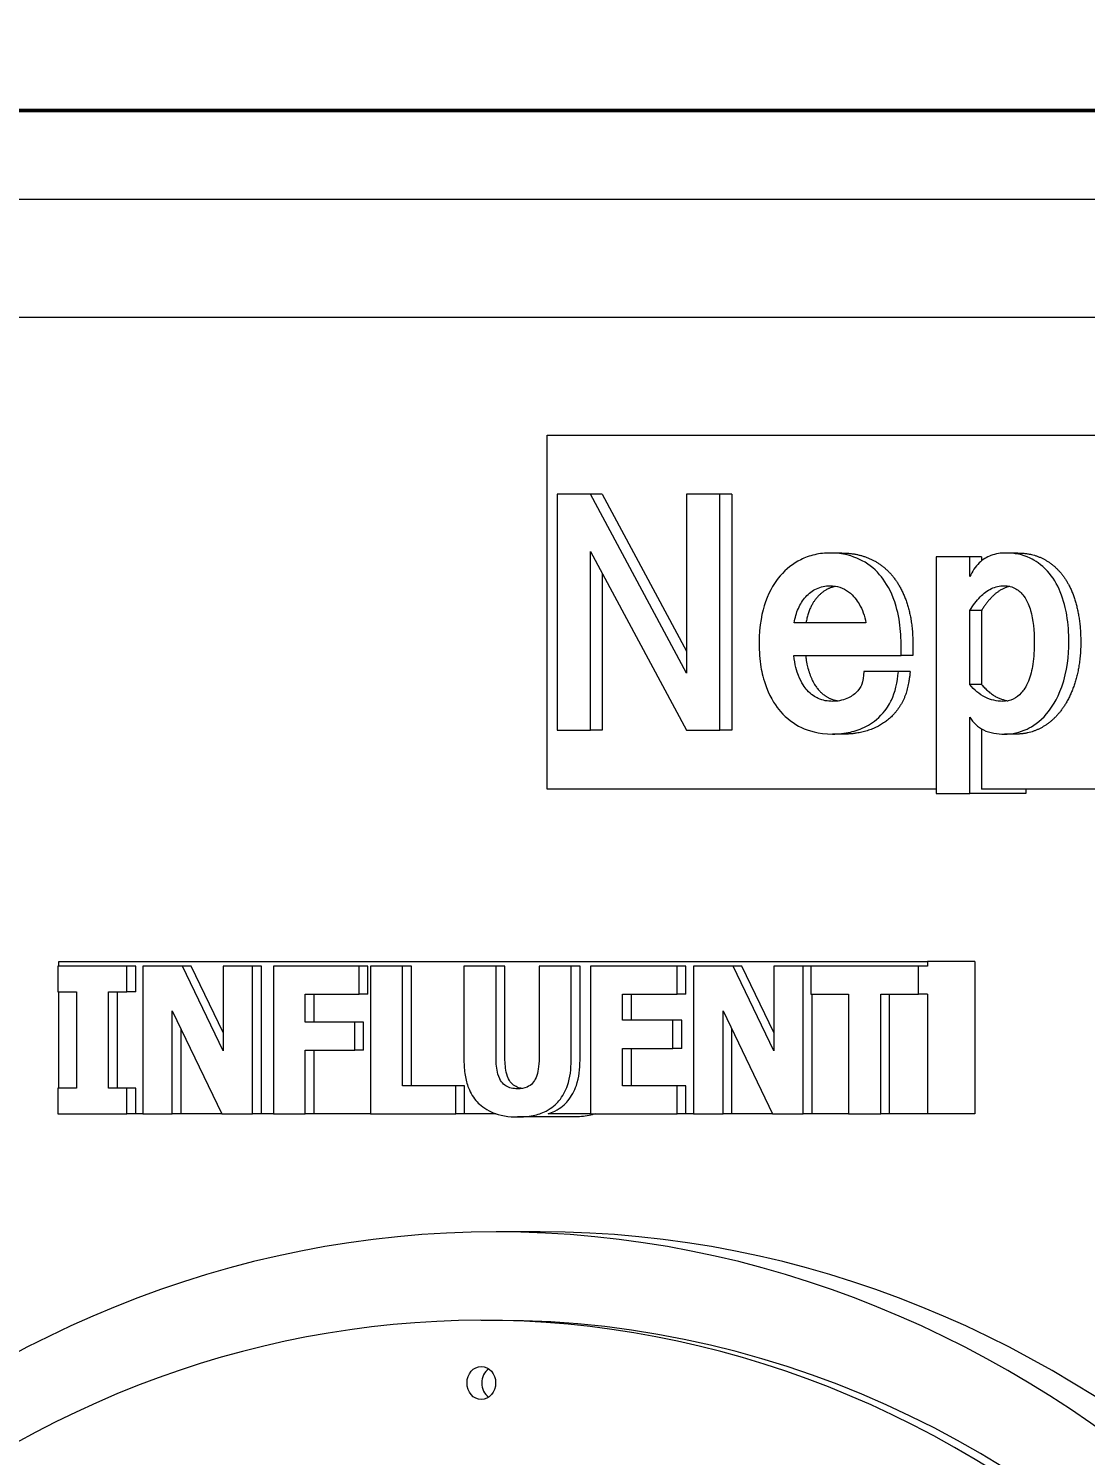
# Model space of a CAD drawing. Header units: inches. Extents: x 17 to 469, y 7 to 301.
# Drawn here: x 344.178 to 346.417, y 105.161 to 108.183 of the extents above; entities that cross this region are included whole.
import ezdxf

# ---------------------------------------------------------------- set-up
doc = ezdxf.new("R2010")
doc.units = ezdxf.units.IN
doc.header["$LTSCALE"] = 14
doc.header["$MEASUREMENT"] = 0
doc.layers.add('Dimension (ANSI)', color=7, linetype='Continuous', lineweight=25)
doc.layers.add('Visible (ANSI)', color=7, linetype='Continuous', lineweight=50)
doc.styles.add('MEMCOR Medium', font='arial.ttf')
doc.dimstyles.new('Default (ANSI)', dxfattribs={"dimscale": 14, "dimtxt": 0.15, "dimasz": 0.098425, "dimexe": 0.125, "dimexo": 0.0625, "dimgap": 0.031496, "dimtad": 0, "dimtih": 1, "dimtoh": 1, "dimdec": 4, "dimrnd": 1e-08, "dimzin": 3, "dimdsep": 46, "dimlunit": 5, "dimtxsty": 'MEMCOR Medium', "dimcen": 0.09, "dimdle": 0.393701, "dimclrd": 256, "dimclre": 256, "dimclrt": 256, "dimadec": 0, "dimazin": 1, "dimtfac": 0.8, "dimtofl": 0, "dimtmove": 0, "dimatfit": 3, "dimfxl": 1, "dimfrac": 1, "dimtolj": 1, "dimtzin": 4, "dimlwd": -1, "dimlwe": -1, "dimarcsym": 0})

# ---------------------------------------------------------------- blocks, each defined once
blk = doc.blocks.new('*D28')
at = {"layer": 'Defpoints', "color": 0, "transparency": 16777216}
for p in [(297.3571, 132.0242), (359.3973, 132.0242), (339.7377, 39.5092)]:
    blk.add_point(p, dxfattribs=at)
at = {"layer": 'Dimension (ANSI)', "transparency": 16777216}
for p, q in [((358.5223, 132.0242), (295.6071, 132.0242)), ((297.3571, 130.6463), (297.3571, 97.371)), ((297.3571, 40.8872), (297.3571, 83.0532)), ((338.8627, 39.5092), (295.6071, 39.5092))]:
    blk.add_line(p, q, dxfattribs=at)
for points in [[(297.1274, 130.6463), (297.5867, 130.6463), (297.3571, 132.0242)], [(297.1274, 40.8872), (297.5867, 40.8872), (297.3571, 39.5092)]]:
    blk.add_solid(points, dxfattribs=at)
at = {"layer": 'Dimension (ANSI)', "transparency": 16777216, "char_height": 2.1, "attachment_point": 5, "style": 'MEMCOR Medium'}
for s, insert in [('\\A1; \\fArial|b0|i0;92{\\H0.8x;\\S1#2;} in', (297.3571, 92.3578)), ('\\A1;[2349.9 mm]{\\P\\fArial|b0|i0;SHIPPING HEIGHT\\P\\fArial|b0|i0;REF.}', (297.3571, 85.1989))]:
    blk.add_mtext(s, dxfattribs=dict(at, insert=insert))

msp = doc.modelspace()

# ---------------------------------------------------------------- linework, layer by layer
at = {"layer": 'Visible (ANSI)'}
msp.add_line((353.766882, 108.009211), (342.681757, 108.009211), dxfattribs=at)
at = {"layer": 'Visible (ANSI)', "linetype": 'Continuous', "lineweight": 18}
for p, q in [((342.191273, 107.821711), (353.882616, 107.821711)), ((342.921982, 107.571676), (353.151907, 107.571676)), ((345.276489, 107.321676), (350.797401, 107.321676)), ((345.276489, 106.571676), (345.276489, 107.321676)), ((345.297946, 107.196676), (345.297946, 106.696676)), ((345.368069, 107.196676), (345.297946, 107.196676)), ((345.393069, 107.196676), (345.368069, 107.196676)), ((345.571866, 106.817628), (345.368069, 107.196676)), ((345.393069, 107.196676), (345.571866, 106.864126)), ((345.642428, 107.196676), (345.571866, 107.196676)), ((345.571866, 107.196676), (345.571866, 106.817628)), ((345.667428, 107.196676), (345.642428, 107.196676)), ((345.642428, 106.696676), (345.642428, 107.196676)), ((345.667428, 107.196676), (345.667428, 106.696676)), ((345.368069, 107.075219), (345.571866, 106.696676)), ((345.368069, 106.696676), (345.368069, 107.075219)), ((345.900839, 107.072182), (345.875839, 107.072182)), ((346.171924, 107.064085), (346.100486, 107.064085)), ((346.100486, 107.064085), (346.100486, 106.563073)), ((346.171924, 107.022081), (346.171924, 107.064085)), ((346.196924, 107.064085), (346.171924, 107.064085)), ((346.196924, 107.064085), (346.196924, 107.055624)), ((346.273622, 107.072182), (346.248622, 107.072182)), ((345.393069, 107.028783), (345.393069, 106.696676)), ((346.171924, 106.793336), (346.171924, 106.950725)), ((346.196924, 106.950725), (346.171924, 106.950725)), ((346.196924, 106.950725), (346.196924, 106.793336)), ((345.951661, 106.924409), (345.800018, 106.924409)), ((345.799142, 106.855077), (346.026167, 106.855077)), ((346.026167, 106.855077), (346.026167, 106.879875)), ((346.051167, 106.855077), (346.026167, 106.855077)), ((346.051167, 106.879875), (346.051167, 106.855077)), ((346.020469, 106.82117), (345.947278, 106.82117)), ((346.045469, 106.82117), (346.020469, 106.82117)), ((346.196924, 106.793336), (346.171924, 106.793336)), ((346.171924, 106.563073), (346.171924, 106.72451)), ((345.297946, 106.696676), (345.368069, 106.696676)), ((345.393069, 106.696676), (345.368069, 106.696676)), ((345.571866, 106.696676), (345.642428, 106.696676)), ((345.667428, 106.696676), (345.642428, 106.696676)), ((345.906099, 106.688579), (345.881099, 106.688579)), ((346.196924, 106.699336), (346.196924, 106.571676)), ((346.270116, 106.688579), (346.245116, 106.688579)), ((346.100486, 106.571676), (345.276489, 106.571676)), ((346.100486, 106.563073), (346.171924, 106.563073)), ((346.290674, 106.563073), (346.171924, 106.563073)), ((350.797401, 106.571676), (346.196924, 106.571676)), ((346.290674, 106.571676), (346.290674, 106.563073)), ((344.386105, 106.197176), (344.240248, 106.197176)), ((344.240248, 106.197176), (344.240248, 106.142642)), ((344.241864, 106.206676), (346.082168, 106.206676)), ((344.241864, 106.197176), (344.241864, 106.206676)), ((344.404855, 106.197176), (344.386105, 106.197176)), ((344.386105, 106.142642), (344.386105, 106.197176)), ((344.404855, 106.142642), (344.404855, 106.197176)), ((344.503745, 106.197176), (344.420272, 106.197176)), ((344.420272, 106.197176), (344.420272, 105.884176)), ((344.522495, 106.197176), (344.503745, 106.197176)), ((344.590293, 106.017848), (344.503745, 106.197176)), ((344.590293, 106.056698), (344.522495, 106.197176)), ((344.652458, 106.197176), (344.590293, 106.197176)), ((344.590293, 106.197176), (344.590293, 106.017848)), ((344.671208, 106.197176), (344.652458, 106.197176)), ((344.652458, 105.884176), (344.652458, 106.197176)), ((344.671208, 105.884176), (344.671208, 106.197176)), ((344.877952, 106.197176), (344.69651, 106.197176)), ((344.69651, 106.197176), (344.69651, 105.884176)), ((344.896702, 106.197176), (344.877952, 106.197176)), ((344.877952, 106.137569), (344.877952, 106.197176)), ((344.896702, 106.137569), (344.896702, 106.197176)), ((344.970111, 106.197176), (344.902015, 106.197176)), ((344.902015, 106.197176), (344.902015, 105.884176)), ((344.988861, 106.197176), (344.970111, 106.197176)), ((344.970111, 105.943783), (344.970111, 106.197176)), ((344.988861, 105.943783), (344.988861, 106.197176)), ((345.168367, 106.197176), (345.100271, 106.197176)), ((345.100271, 106.197176), (345.100271, 105.997303)), ((345.187117, 106.197176), (345.168367, 106.197176)), ((345.168367, 106.001868), (345.168367, 106.197176)), ((345.187117, 106.001868), (345.187117, 106.197176)), ((345.327405, 106.197176), (345.259309, 106.197176)), ((345.259309, 106.197176), (345.259309, 106.001868)), ((345.346155, 106.197176), (345.327405, 106.197176)), ((345.327405, 105.997556), (345.327405, 106.197176)), ((345.346155, 105.997556), (345.346155, 106.197176)), ((345.551801, 106.197176), (345.368601, 106.197176)), ((345.368601, 106.197176), (345.368601, 105.884176)), ((345.570551, 106.197176), (345.551801, 106.197176)), ((345.551801, 106.137569), (345.551801, 106.197176)), ((345.570551, 106.137569), (345.570551, 106.197176)), ((345.670319, 106.197176), (345.586847, 106.197176)), ((345.586847, 106.197176), (345.586847, 105.884176)), ((345.689069, 106.197176), (345.670319, 106.197176)), ((345.756867, 106.017848), (345.670319, 106.197176)), ((345.756867, 106.056698), (345.689069, 106.197176)), ((345.819032, 106.197176), (345.756867, 106.197176)), ((345.756867, 106.197176), (345.756867, 106.017848)), ((345.834967, 106.197176), (345.819032, 106.197176)), ((345.819032, 105.884176), (345.819032, 106.197176)), ((346.063418, 106.197176), (345.834967, 106.197176)), ((345.834967, 106.197176), (345.834967, 106.137569)), ((346.082168, 106.197176), (346.063418, 106.197176)), ((346.063418, 106.137569), (346.063418, 106.197176)), ((346.082168, 106.206676), (346.082168, 106.197176)), ((346.182168, 106.206676), (346.082168, 106.206676)), ((346.182168, 106.206676), (346.182168, 105.884176)), ((344.240248, 106.142642), (344.279129, 106.142642)), ((344.241864, 105.93871), (344.241864, 106.142642)), ((344.279129, 106.142642), (344.279129, 105.93871)), ((344.347225, 106.142642), (344.386105, 106.142642)), ((344.347225, 105.93871), (344.347225, 106.142642)), ((344.365975, 105.93871), (344.365975, 106.142642)), ((344.404855, 106.142642), (344.386105, 106.142642)), ((344.764166, 106.137569), (344.877952, 106.137569)), ((344.764166, 106.07847), (344.764166, 106.137569)), ((344.782916, 106.07847), (344.782916, 106.137569)), ((344.896702, 106.137569), (344.877952, 106.137569)), ((345.436258, 106.082528), (345.436258, 106.137569)), ((345.436258, 106.137569), (345.551801, 106.137569)), ((345.455008, 106.082528), (345.455008, 106.137569)), ((345.570551, 106.137569), (345.551801, 106.137569)), ((345.834967, 106.137569), (345.915145, 106.137569)), ((345.837782, 105.884176), (345.837782, 106.137569)), ((345.915145, 106.137569), (345.915145, 105.884176)), ((345.983241, 106.137569), (346.063418, 106.137569)), ((345.983241, 105.884176), (345.983241, 106.137569)), ((346.001991, 105.884176), (346.001991, 106.137569)), ((346.082168, 106.137569), (346.063418, 106.137569)), ((346.082168, 106.137569), (346.082168, 105.884176)), ((344.482437, 106.102312), (344.586998, 105.884176)), ((344.482437, 105.884176), (344.482437, 106.102312)), ((345.649012, 105.884176), (345.649012, 106.102312)), ((345.649012, 106.102312), (345.753572, 105.884176)), ((344.868946, 106.07847), (344.764166, 106.07847)), ((344.868946, 106.018863), (344.868946, 106.07847)), ((344.887696, 106.07847), (344.868946, 106.07847)), ((344.887696, 106.018863), (344.887696, 106.07847)), ((345.542795, 106.082528), (345.436258, 106.082528)), ((345.561545, 106.082528), (345.542795, 106.082528)), ((345.542795, 106.022921), (345.542795, 106.082528)), ((345.561545, 106.022921), (345.561545, 106.082528)), ((344.501187, 105.884176), (344.501187, 106.063196)), ((345.667762, 105.884176), (345.667762, 106.063196)), ((344.764166, 105.884176), (344.764166, 106.018863)), ((344.764166, 106.018863), (344.868946, 106.018863)), ((344.782916, 105.884176), (344.782916, 106.018863)), ((344.887696, 106.018863), (344.868946, 106.018863)), ((345.436258, 106.022921), (345.542795, 106.022921)), ((345.436258, 105.943783), (345.436258, 106.022921)), ((345.455008, 105.943783), (345.455008, 106.022921)), ((345.561545, 106.022921), (345.542795, 106.022921)), ((344.240248, 105.93871), (344.240248, 105.884176)), ((344.279129, 105.93871), (344.240248, 105.93871)), ((344.386105, 105.93871), (344.347225, 105.93871)), ((344.386105, 105.884176), (344.386105, 105.93871)), ((344.404855, 105.93871), (344.386105, 105.93871)), ((344.404855, 105.884176), (344.404855, 105.93871)), ((345.082799, 105.943783), (344.970111, 105.943783)), ((345.101549, 105.943783), (345.082799, 105.943783)), ((345.082799, 105.884176), (345.082799, 105.943783)), ((345.101549, 105.884176), (345.101549, 105.943783)), ((345.551801, 105.943783), (345.436258, 105.943783)), ((345.570551, 105.943783), (345.551801, 105.943783)), ((345.551801, 105.884176), (345.551801, 105.943783)), ((345.570551, 105.884176), (345.570551, 105.943783)), ((344.240248, 105.884176), (344.386105, 105.884176)), ((344.404855, 105.884176), (344.386105, 105.884176)), ((344.420272, 105.884176), (344.404855, 105.884176)), ((344.420272, 105.884176), (344.482437, 105.884176)), ((344.501187, 105.884176), (344.482437, 105.884176)), ((344.586998, 105.884176), (344.501187, 105.884176)), ((344.586998, 105.884176), (344.652458, 105.884176)), ((344.671208, 105.884176), (344.652458, 105.884176)), ((344.69651, 105.884176), (344.671208, 105.884176)), ((344.69651, 105.884176), (344.764166, 105.884176)), ((344.782916, 105.884176), (344.764166, 105.884176)), ((344.902015, 105.884176), (344.782916, 105.884176)), ((344.902015, 105.884176), (345.082799, 105.884176)), ((345.101549, 105.884176), (345.082799, 105.884176)), ((345.168392, 105.884176), (345.101549, 105.884176)), ((345.368601, 105.884176), (345.278551, 105.884176)), ((345.368601, 105.884176), (345.551801, 105.884176)), ((345.570551, 105.884176), (345.551801, 105.884176)), ((345.586847, 105.884176), (345.570551, 105.884176)), ((345.586847, 105.884176), (345.649012, 105.884176)), ((345.667762, 105.884176), (345.649012, 105.884176)), ((345.753572, 105.884176), (345.667762, 105.884176)), ((345.753572, 105.884176), (345.819032, 105.884176)), ((345.837782, 105.884176), (345.819032, 105.884176)), ((345.915145, 105.884176), (345.837782, 105.884176)), ((345.915145, 105.884176), (345.983241, 105.884176)), ((346.001991, 105.884176), (345.983241, 105.884176)), ((346.082168, 105.884176), (346.001991, 105.884176)), ((346.088418, 105.884176), (346.082168, 105.884176)), ((346.182168, 105.884176), (346.088418, 105.884176)), ((345.332588, 105.877582), (345.213838, 105.877582)), ((345.262016, 105.634176), (345.168266, 105.634176)), ((345.168266, 105.446676), (345.137016, 105.446676))]:
    msp.add_line(p, q, dxfattribs=at)
for centre, major_axis, start_param, end_param in [((345.137016, 102.821676), (0, 2.625), 3.1824788, 7.14836042), ((345.168266, 102.821676), (0, 2.8125), 3.61752935, 8.94884126), ((345.262016, 102.821676), (0, 2.8125), 3.61752935, 6.28318531), ((345.168266, 102.821676), (0, 2.625), 3.1687243, 6.28318531), ((345.168266, 105.314073), (0, -0.035), 3.68317357, 5.74160439)]:
    msp.add_ellipse(centre, major_axis=major_axis, ratio=0.8660254, start_param=start_param, end_param=end_param, dxfattribs=at)
msp.add_ellipse((345.137016, 105.314073), major_axis=(0, -0.035), ratio=0.8660254, dxfattribs=at)
for points, degree, knots in [([(345.875839, 107.072182), (345.86501, 107.072182), (345.85424, 107.07107), (345.832075, 107.066), (345.822313, 107.062198), (345.797365, 107.049798), (345.782635, 107.038485), (345.759761, 107.011816), (345.748232, 106.994571), (345.731634, 106.947346), (345.725512, 106.919015), (345.725512, 106.880381)], 3, [-1.49193162, -1.49193162, -1.49193162, -1.49193162, -1.29030138, -1.29030138, -1.0712515, -1.0712515, -0.64119148, -0.64119148, -0.29439022, -0.29439022, 0, 0, 0, 0]), ([(346.026167, 106.879875), (346.026167, 106.897351), (346.024924, 106.91488), (346.018507, 106.952428), (346.013516, 106.967317), (346.001089, 106.999067), (345.990677, 107.014759), (345.9685, 107.040398), (345.954236, 107.051145), (345.924135, 107.065435), (345.903932, 107.072182), (345.875839, 107.072182)], 3, [-0.953742878, -0.953742878, -0.953742878, -0.953742878, -0.864238922, -0.864238922, -0.757751945, -0.757751945, -0.52950742, -0.52950742, -0.247180323, -0.247180323, 0, 0, 0, 0]), ([(346.248622, 107.072182), (346.23781, 107.072182), (346.226942, 107.070671), (346.207507, 107.063378), (346.199165, 107.058219), (346.183455, 107.043079), (346.176966, 107.033165), (346.171924, 107.022081)], 3, [-0.275184465, -0.275184465, -0.275184465, -0.275184465, -0.180024512, -0.180024512, -0.095399098, -0.095399098, 0, 0, 0, 0]), ([(346.381857, 106.883417), (346.381857, 106.902501), (346.380467, 106.921593), (346.374967, 106.953634), (346.371064, 106.971431), (346.356687, 107.006161), (346.347753, 107.021104), (346.323284, 107.048131), (346.309745, 107.056395), (346.283421, 107.06895), (346.266182, 107.072182), (346.248622, 107.072182)], 3, [-0.558955892, -0.558955892, -0.558955892, -0.558955892, -0.427301963, -0.427301963, -0.333627639, -0.333627639, -0.250557772, -0.250557772, -0.154511048, -0.154511048, 0, 0, 0, 0]), ([(345.800018, 106.924409), (345.80161, 106.934975), (345.804354, 106.945197), (345.812625, 106.963868), (345.817845, 106.97198), (345.831225, 106.986854), (345.838739, 106.99256), (345.856138, 107.000906), (345.865855, 107.00285), (345.875839, 107.00285)], 3, [-0.311667492, -0.311667492, -0.311667492, -0.311667492, -0.237050543, -0.237050543, -0.16576507, -0.16576507, -0.087852602, -0.087852602, 0, 0, 0, 0]), ([(345.875839, 107.00285), (345.882948, 107.00285), (345.889991, 107.001872), (345.903367, 106.997495), (345.909481, 106.994284), (345.925713, 106.982001), (345.93301, 106.971604), (345.944442, 106.952285), (345.949059, 106.938784), (345.951661, 106.924409)], 3, [-0.251457438, -0.251457438, -0.251457438, -0.251457438, -0.21404187, -0.21404187, -0.178283825, -0.178283825, -0.111899249, -0.111899249, 0, 0, 0, 0]), ([(346.171924, 106.950725), (346.178347, 106.961048), (346.185689, 106.970963), (346.201106, 106.986447), (346.208981, 106.992501), (346.22618, 107.000766), (346.23503, 107.00285), (346.244239, 107.00285)], 3, [-0.260849088, -0.260849088, -0.260849088, -0.260849088, -0.163914804, -0.163914804, -0.081029131, -0.081029131, 0, 0, 0, 0]), ([(346.244239, 107.00285), (346.248709, 107.00285), (346.253158, 107.002351), (346.261652, 107.000152), (346.26562, 106.998539), (346.275835, 106.992589), (346.281328, 106.987368), (346.293974, 106.97037), (346.298189, 106.958508), (346.306263, 106.930731), (346.308227, 106.907052), (346.308227, 106.883417)], 3, [-0.343912155, -0.343912155, -0.343912155, -0.343912155, -0.317867105, -0.317867105, -0.293187958, -0.293187958, -0.251194999, -0.251194999, -0.180100274, -0.180100274, 0, 0, 0, 0]), ([(345.88834, 107.001768), (345.867271, 106.997997), (345.830278, 106.959328), (345.825018, 106.924409)], 2, [0.22302545, 0.22302545, 0.22302545, 1, 2, 2, 2]), ([(346.308227, 106.883417), (346.308227, 106.867897), (346.307431, 106.851678), (346.303374, 106.824224), (346.300531, 106.811786), (346.291072, 106.788534), (346.285403, 106.780902), (346.275768, 106.770169), (346.270145, 106.76574), (346.256848, 106.759365), (346.249546, 106.757911), (346.242048, 106.757911)], 3, [-0.302907609, -0.302907609, -0.302907609, -0.302907609, -0.236448124, -0.236448124, -0.183771951, -0.183771951, -0.126677605, -0.126677605, -0.065974246, -0.065974246, 0, 0, 0, 0]), ([(346.245116, 106.688579), (346.261713, 106.688579), (346.277767, 106.691974), (346.304699, 106.704885), (346.319852, 106.714475), (346.3445, 106.743152), (346.356742, 106.760889), (346.378651, 106.82233), (346.381857, 106.855364), (346.381857, 106.883417)], 3, [-1.00371193, -1.00371193, -1.00371193, -1.00371193, -0.65582579, -0.65582579, -0.39249245, -0.39249245, -0.21376441, -0.21376441, 0, 0, 0, 0]), ([(345.725512, 106.880381), (345.725512, 106.863617), (345.726648, 106.846726), (345.731219, 106.819384), (345.734482, 106.804267), (345.750588, 106.76252), (345.76221, 106.746569), (345.78379, 106.721691), (345.798652, 106.710494), (345.829705, 106.695813), (345.850956, 106.688579), (345.881099, 106.688579)], 3, [-1.15207317, -1.15207317, -1.15207317, -1.15207317, -0.93289171, -0.93289171, -0.78803686, -0.78803686, -0.5752915, -0.5752915, -0.26521632, -0.26521632, 0, 0, 0, 0]), ([(345.881099, 106.757911), (345.87069, 106.757911), (345.860374, 106.759671), (345.844318, 106.766874), (345.835881, 106.771803), (345.822212, 106.787001), (345.815103, 106.796283), (345.80617, 106.820177), (345.800502, 106.836756), (345.799142, 106.855077)], 3, [-1.96156648, -1.96156648, -1.96156648, -1.96156648, -1.05825772, -1.05825772, -0.46701751, -0.46701751, -0.14011971, -0.14011971, 0, 0, 0, 0]), ([(345.824142, 106.855077), (345.825457, 106.837365), (345.839481, 106.796373), (345.861395, 106.770563), (345.883639, 106.76037), (345.893306, 106.758867)], 2, [0, 0, 0, 1, 2, 3, 3.61124941, 3.61124941, 3.61124941]), ([(345.881099, 106.688579), (345.893851, 106.688579), (345.906533, 106.689918), (345.928836, 106.695163), (345.940879, 106.698975), (345.963153, 106.710852), (345.976102, 106.719236), (345.997747, 106.744588), (346.003452, 106.7554), (346.013753, 106.77689), (346.018212, 106.798004), (346.020469, 106.82117)], 3, [-0.510586724, -0.510586724, -0.510586724, -0.510586724, -0.395857325, -0.395857325, -0.305816844, -0.305816844, -0.233792858, -0.233792858, -0.177640706, -0.177640706, 0, 0, 0, 0]), ([(345.947278, 106.82117), (345.946851, 106.810331), (345.945576, 106.800905), (345.942713, 106.793038), (345.940571, 106.787268), (345.929292, 106.774302), (345.922403, 106.76919), (345.906865, 106.761716), (345.895293, 106.757911), (345.881099, 106.757911)], 3, [-1.35675121, -1.35675121, -1.35675121, -1.35675121, -0.38738366, -0.38738366, -0.25082013, -0.25082013, -0.12489258, -0.12489258, 0, 0, 0, 0]), ([(346.242048, 106.757911), (346.235487, 106.757911), (346.228974, 106.758615), (346.216279, 106.761598), (346.210215, 106.763808), (346.192029, 106.772995), (346.181299, 106.782193), (346.171924, 106.793336)], 3, [-0.23235467, -0.23235467, -0.23235467, -0.23235467, -0.174633939, -0.174633939, -0.118377074, -0.118377074, 0, 0, 0, 0]), ([(346.171924, 106.72451), (346.17532, 106.718458), (346.17943, 106.713145), (346.189287, 106.70387), (346.194876, 106.700166), (346.214594, 106.690694), (346.230261, 106.688579), (346.245116, 106.688579)], 3, [-0.242357309, -0.242357309, -0.242357309, -0.242357309, -0.187522898, -0.187522898, -0.130708149, -0.130708149, 0, 0, 0, 0]), ([(345.100271, 105.997303), (345.100271, 105.986797), (345.100975, 105.976198), (345.104228, 105.956665), (345.106574, 105.947662), (345.114431, 105.927867), (345.120514, 105.917932), (345.134127, 105.903203), (345.143719, 105.894438), (345.17645, 105.880158), (345.195464, 105.877582), (345.213838, 105.877582)], 3, [-0.821877976, -0.821877976, -0.821877976, -0.821877976, -0.654433498, -0.654433498, -0.504909579, -0.504909579, -0.307478412, -0.307478412, -0.16166829, -0.16166829, 0, 0, 0, 0]), ([(345.213838, 105.937189), (345.209294, 105.937189), (345.204668, 105.937612), (345.19638, 105.939654), (345.192635, 105.941111), (345.185521, 105.945539), (345.182343, 105.948491), (345.177304, 105.955535), (345.174485, 105.960604), (345.16927, 105.978945), (345.168367, 105.990873), (345.168367, 106.001868)], 3, [-0.357819749, -0.357819749, -0.357819749, -0.357819749, -0.281802872, -0.281802872, -0.21609433, -0.21609433, -0.146681317, -0.146681317, -0.083787292, -0.083787292, 0, 0, 0, 0]), ([(345.223186, 105.93787), (345.221769, 105.938088), (345.220362, 105.938365), (345.21513, 105.939654), (345.211385, 105.941111), (345.204271, 105.945539), (345.201093, 105.948491), (345.196054, 105.955535), (345.193235, 105.960604), (345.18802, 105.978945), (345.187117, 105.990873), (345.187117, 106.001868)], 3, [-0.305563472, -0.305563472, -0.305563472, -0.305563472, -0.281802872, -0.281802872, -0.21609433, -0.21609433, -0.146681317, -0.146681317, -0.083787292, -0.083787292, 0, 0, 0, 0]), ([(345.259309, 106.001868), (345.259309, 105.994298), (345.2589, 105.98643), (345.256839, 105.97295), (345.255391, 105.966848), (345.250988, 105.956181), (345.248452, 105.952282), (345.242254, 105.945521), (345.238339, 105.942834), (345.22766, 105.938152), (345.220638, 105.937189), (345.213838, 105.937189)], 3, [-0.217363441, -0.217363441, -0.217363441, -0.217363441, -0.17163752, -0.17163752, -0.134758966, -0.134758966, -0.100390194, -0.100390194, -0.059831536, -0.059831536, 0, 0, 0, 0]), ([(345.213838, 105.877582), (345.224814, 105.877582), (345.235967, 105.878469), (345.256156, 105.882665), (345.265422, 105.885668), (345.286677, 105.896499), (345.295313, 105.904426), (345.309482, 105.921286), (345.315435, 105.932262), (345.325322, 105.961294), (345.327405, 105.979559), (345.327405, 105.997556)], 3, [-0.433604472, -0.433604472, -0.433604472, -0.433604472, -0.370673963, -0.370673963, -0.316022801, -0.316022801, -0.237534002, -0.237534002, -0.137141706, -0.137141706, 0, 0, 0, 0]), ([(345.278551, 105.884176), (345.283444, 105.885785), (345.288247, 105.887745), (345.305427, 105.896499), (345.314063, 105.904426), (345.328232, 105.921286), (345.334185, 105.932262), (345.344072, 105.961294), (345.346155, 105.979559), (345.346155, 105.997556)], 3, [-0.345147629, -0.345147629, -0.345147629, -0.345147629, -0.316022801, -0.316022801, -0.237534002, -0.237534002, -0.137141706, -0.137141706, 0, 0, 0, 0]), ([(345.378551, 105.884176), (345.374263, 105.882766), (345.369905, 105.881626), (345.354717, 105.878469), (345.343564, 105.877582), (345.332588, 105.877582)], 3, [0.3451476286, 0.3451476286, 0.3451476286, 0.3451476286, 0.370673963, 0.370673963, 0.4336044716, 0.4336044716, 0.4336044716, 0.4336044716])]:
    msp.add_open_spline(points, degree=degree, knots=knots, dxfattribs=at)
for points in [[(345.900839, 107.072182), (345.934586, 107.072182), (345.990685, 107.045867), (346.03013, 106.995259), (346.051167, 106.923903), (346.051167, 106.879875)], [(346.273622, 107.072182), (346.305178, 107.072182), (346.355579, 107.044348), (346.389764, 106.994247), (346.406857, 106.924409), (346.406857, 106.883417)], [(346.256488, 107.001477), (346.224092, 106.994389), (346.196924, 106.950725)], [(346.406857, 106.883417), (346.406857, 106.839895), (346.386258, 106.768033), (346.349881, 106.716919), (346.29948, 106.688579), (346.270116, 106.688579)], [(346.045469, 106.82117), (346.041525, 106.780684), (346.01742, 106.734632), (345.980605, 106.704267), (345.932833, 106.688579), (345.906099, 106.688579)], [(346.196924, 106.793336), (346.221424, 106.764215), (346.253031, 106.759033)]]:
    msp.add_open_spline(points, degree=2, dxfattribs=at)

# ---------------------------------------------------------------- dimensions: what is measured, and where the dimension line sits
at = {"layer": 'Dimension (ANSI)'}
dim = msp.add_linear_dim(base=(297.357054, 132.024211), p1=(339.737689, 39.509211), p2=(359.397256, 132.024211), angle=90, text=' \\fArial|b0|i0;<> in\\X[2349.9 mm]{\\P\\fArial|b0|i0;SHIPPING HEIGHT\\P\\fArial|b0|i0;REF.}', dimstyle='Default (ANSI)', override={"dimgap": 0.031496, "dimdec": 4, "dimpost": '', "dimtol": 0, "dimlim": 0, "dimtp": 0, "dimtm": 0, "dimtdec": 2, "dimatfit": 1}, dxfattribs=at)
dim.commit()
dim.dimension.update_dxf_attribs({"geometry": '*D28', "text_midpoint": (297.357054, 90.212079), "dimtype": 160})

doc.saveas('drawing.dxf')
